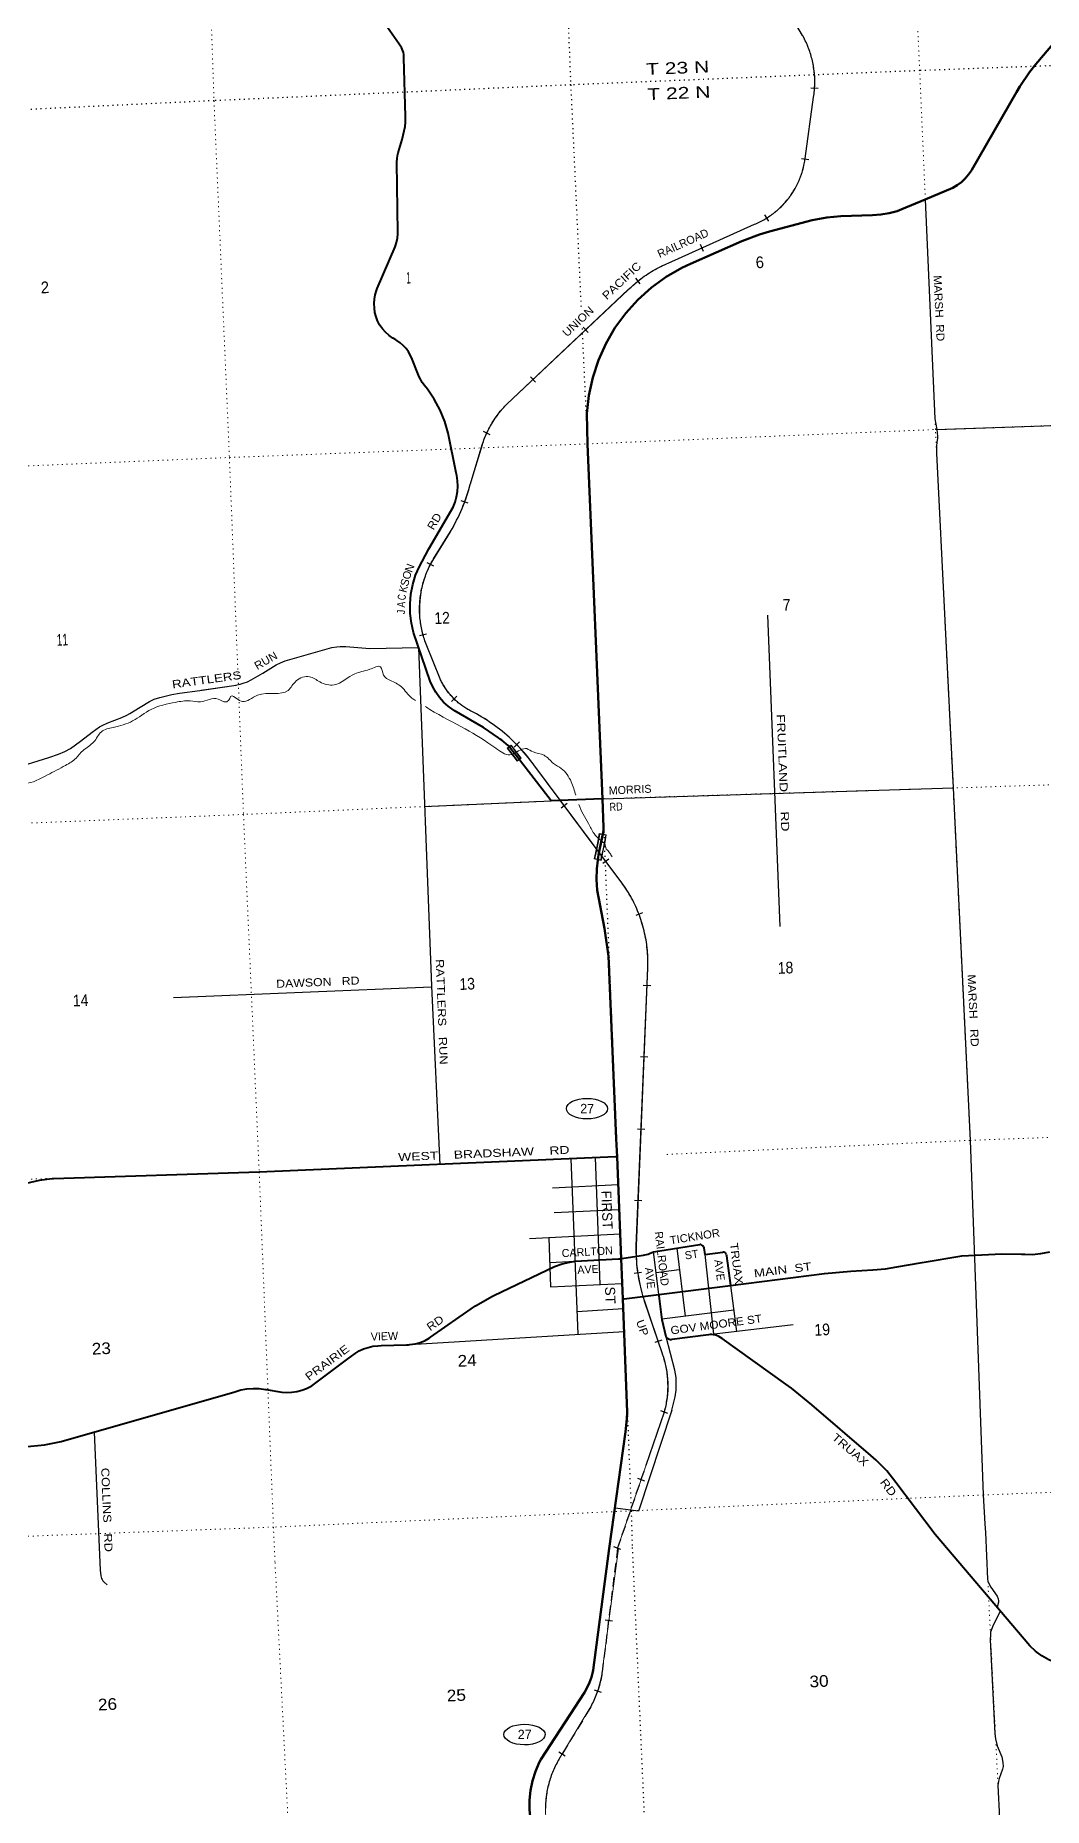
# Model space of a CAD drawing. Header units: feet. Extents: x 745759 to 1002271, y -170898 to 32007.
# Drawn here: x 944145 to 959277, y -29678 to -3100 of the extents above; entities that cross this region are included whole.
import ezdxf
from ezdxf.enums import TextEntityAlignment as Align

# ---------------------------------------------------------------- set-up
doc = ezdxf.new("R2010")
doc.units = ezdxf.units.FT
doc.header["$LTSCALE"] = 48
doc.linetypes.add('DOTTED', pattern=[1.5, 0.3, -1.2])
doc.linetypes.add('MEDIUM_DASHED', pattern=[4.5, 3, -1.5])
for name, color, linetype, lineweight in [('17', 7, 'Continuous', 25), ('23', 7, 'Continuous', 70), ('26', 7, 'Continuous', 40), ('29', 7, 'Continuous', 25), ('34', 7, 'Continuous', 13), ('39', 7, 'Continuous', 13), ('59', 7, 'Continuous', 13), ('6', 7, 'DOTTED', 25), ('61', 7, 'Continuous', 13), ('63', 7, 'Continuous', 25), ('7', 7, 'DOTTED', 13)]:
    doc.layers.add(name, color=color, linetype=linetype, lineweight=lineweight)
doc.layers.add('27', color=7, linetype='Continuous')
doc.layers.add('30', color=7, linetype='Continuous')

msp = doc.modelspace()

# ---------------------------------------------------------------- linework, layer by layer
at = {"layer": '17'}
for centre in [(952423.71, -19196.2), (951485.54, -28583.71)]:
    msp.add_ellipse(centre, major_axis=(-309.24, 1), ratio=0.500121, dxfattribs=at)
at = {"layer": '23'}
for p, q in [((952937.18, -21446.25), (952877.76, -19916.74)), ((952960.64, -22049.9), (952937.18, -21446.25))]:
    msp.add_line(p, q, dxfattribs=at)
for points in [[(957501.96, -5559.16), (957915.35, -5385.15), (957981.25, -5345.35), (958042.63, -5298.87), (958098.81, -5246.24), (958149.19, -5188.02), (958193.2, -5124.86), (958197.66, -5117.59), (958870.94, -3953.28), (958922.78, -3866.14), (959065.04, -3652.64), (959162.17, -3530.53), (959815.13, -2762.92), (959889.15, -2655.58), (959951.54, -2541.09), (960001.63, -2420.71), (960038.85, -2295.75), (960056.75, -2208.02), (960124.99, -1673.34), (960135.51, -1507.3), (960128.61, -1341.08), (960125.23, -1308.71), (959973.3, 835.23), (959976.6, 1161.82)], [(952655.74, -14547.26), (952431.96, -9228.27), (952423.77, -8770.28), (952452.96, -8498.8), (952510.36, -8231.87), (952595.35, -7972.39), (952707, -7723.23), (952844.09, -7487.09), (953005.1, -7266.58), (953188.28, -7064.11), (953391.62, -6881.9), (953612.9, -6721.94), (953849.68, -6585.98), (953978.43, -6525.13), (954748.84, -6185.28), (955013.58, -6084.44), (955161.71, -6041.36), (955805.84, -5872.27), (956022.57, -5829.48), (956234.85, -5809.9), (956710.46, -5794.31), (956834.47, -5787.13), (956957.06, -5767.04), (957076.87, -5734.24), (957147.53, -5708.34), (957501.96, -5559.16)], [(952877.76, -19916.74), (952863.59, -19647.19), (952748.56, -16907.15), (952686.32, -16494.09), (952576.81, -15919.96), (952565.29, -15760.75), (952570.47, -15601.22), (952587.89, -15467.13), (952597.8, -15391.61), (952611.41, -15312.33), (952667.06, -15055.57), (952669.6, -15031.84), (952671.94, -15007.07), (952671.05, -14981.84), (952655.74, -14547.26)], [(952758.85, -25795.32), (953002.67, -24043.24), (953023.84, -23847.38), (953026.7, -23750.28), (952960.64, -22049.9)], [(951940.63, -30613.39), (951789.19, -30402.25), (951715.12, -30275.51), (951654.69, -30141.72), (951608.59, -30002.35), (951577.3, -29858.93), (951561.18, -29713.01), (951560.4, -29566.22), (951574.96, -29420.14), (951604.72, -29276.39), (951649.34, -29136.54), (951708.33, -29002.12), (951733.03, -28955.23), (952383.82, -27950.33), (952427.6, -27878.3), (952463.6, -27802.09), (952491.44, -27722.54), (952510.82, -27640.51), (952514.36, -27619.39), (952758.85, -25795.32)]]:
    msp.add_lwpolyline(points, dxfattribs=at)
at = {"layer": '26'}
for p, q in [((952912.58, -21447.56), (953270.08, -21394.2)), ((954190.86, -21382.8), (954464.12, -21348.41)), ((953504.49, -21981.66), (954576.59, -21847.15))]:
    msp.add_line(p, q, dxfattribs=at)
for points in [[(951410.51, -13964.76), (951238.57, -13749.41), (951143.38, -13669.94), (951118.05, -13652.97), (951093.38, -13635.69), (950872.51, -13481.02), (950429.03, -13225.68), (950416.06, -13217.28), (950340.45, -13161.5), (950271.09, -13098.12), (950208.73, -13027.84), (950154.06, -12951.43), (950107.67, -12869.72), (950070.08, -12783.61), (949820.97, -12056.77), (949788.28, -11914.88), (949770.6, -11770.36), (949768.13, -11624.78), (949780.89, -11479.73), (949808.74, -11336.82), (949851.37, -11197.6), (949908.32, -11063.6), (949947.26, -10989.59), (950051.03, -10798.32), (950414.73, -10173.34), (950444.29, -10098.49), (950465.87, -10020.96), (950479.22, -9941.6), (950484.21, -9861.28), (950480.77, -9780.88), (950468.95, -9701.27), (950459, -9658.48), (950342.16, -9066.95), (950290.04, -8889.58), (950219.67, -8718.64), (950131.82, -8555.99), (950027.45, -8403.41), (949986.72, -8352.1), (949952.13, -8306.36), (949922.52, -8257.25), (949906.18, -8222.35), (949895.13, -8197.54), (949885.22, -8172.35), (949800.11, -7956.01), (949774.73, -7900.23), (949743.66, -7847.42), (949707.25, -7798.14), (949665.87, -7752.93), (949620, -7712.3), (949570.14, -7676.69), (949555.53, -7667.67), (949511.42, -7641.48), (949453.51, -7599.63), (949400.29, -7551.96), (949352.35, -7498.99), (949310.2, -7441.3), (949280.89, -7381.66), (949257.98, -7319.28), (949241.71, -7254.85), (949232.26, -7189.07), (949229.75, -7122.66), (949234.19, -7056.36), (949245.53, -6990.88), (949263.66, -6926.94), (949275.66, -6894.65), (949543.16, -6271.13), (949563.64, -6208.02), (949577.42, -6143.13), (949584.33, -6077.15), (949585.06, -6056.68), (949570.3, -5004.97), (949575, -4942.67), (949586.19, -4881.21), (949591.17, -4861.66), (949647.51, -4662.83), (949678.02, -4532.18), (949692.7, -4467.19), (949700.5, -4401.03), (949701.35, -4334.42), (949700.28, -4315.03), (949676.89, -3436.32), (949676.22, -3411.14), (949674.18, -3386.32), (949673.98, -3383.94), (949668.88, -3356.96), (949660.99, -3330.65), (949650.39, -3305.32), (949637.93, -3282.57), (949624.07, -3262.43), (949603.42, -3232.57), (949394.25, -2930.21)], [(952655.74, -14547.26), (951885.4, -14582.13), (951410.51, -13964.76)], [(952877.76, -19916.74), (952852.76, -19917.82), (947503.66, -20148.89), (944417.22, -20248.58), (944398.1, -20249.77), (944199.03, -20273.76), (944003.55, -20318.42)], [(953363.85, -21368.21), (953421.19, -21343.8), (954116.28, -21233.85)], [(943973.54, -24269.69), (944280.19, -24239.91), (944532.81, -24190.57), (947137.28, -23441.24), (947226.88, -23415.16), (947318.71, -23398.58), (947411.78, -23391.7), (947505.05, -23394.58), (947597.51, -23407.2), (947609.56, -23409.58), (947845.13, -23446.83), (947920.4, -23451.36), (947995.74, -23448.01), (948070.31, -23436.79), (948143.3, -23417.85), (948213.91, -23391.38), (948281.37, -23357.67), (948293.02, -23350.92), (948833.69, -22949.61), (948943.22, -22868.13), (949005.58, -22830.75), (949071.51, -22800.09), (949140.27, -22776.49), (949211.13, -22760.21), (949283.3, -22751.42), (949333.58, -22749.79), (949712.98, -22737.9), (949742.25, -22736.72), (949762.98, -22734.79), (949804.38, -22730.94), (949869.78, -22717.85), (949933.45, -22698), (949994.69, -22671.6), (950052.84, -22638.95), (950075.43, -22623.98), (950505.47, -22325.22), (950747.96, -22153.1), (951007.11, -22007.28), (951026.55, -21997.74), (951935.43, -21565.67), (952048.82, -21525.69), (952165.76, -21497.79), (952245.5, -21486.01), (952895.61, -21448.64), (952937.18, -21446.25)], [(954173.39, -21266.61), (954177.33, -21283.22), (954190.86, -21382.8)], [(954512.82, -21377.27), (954518.88, -21402.79), (954577.55, -21848.64)], [(954576.59, -21847.15), (955990.23, -21669.78), (956385.23, -21631.96), (956711.97, -21612.43), (956904.81, -21599.09), (957072.21, -21570.81), (957453.02, -21501.16), (958047.86, -21404.91), (958649.51, -21371.37), (958945.53, -21378.64), (958974.7, -21379.35), (958995.53, -21379.81), (959104.26, -21382.18), (959237.55, -21371.1), (959368.96, -21346.16)], [(952960.64, -22049.9), (952980.87, -22047.36), (953504.49, -21981.66)], [(957648.22, -25581.56), (957061.21, -24802.32), (956922.64, -24627.58), (956766.56, -24468.28), (956685.58, -24397.54), (955800.48, -23637.13), (955494.48, -23389.7), (955407.98, -23328.79), (954450.24, -22645.21), (954425.15, -22627.3), (954400.24, -22612.23), (954392.36, -22607.86), (954369.63, -22598.2), (954346.02, -22590.98), (954321.79, -22586.26), (954297.19, -22584.1), (954272.5, -22584.52), (954247.99, -22587.52), (953699.07, -22660.78), (953690.42, -22661.77), (953681.72, -22661.85), (953673.06, -22661.02), (953664.53, -22659.3), (953656.22, -22656.69), (953648.24, -22653.22), (953640.66, -22648.94), (953633.57, -22643.89), (953627.05, -22638.13), (953621.16, -22631.72), (953615.98, -22624.73), (953612.12, -22618.29), (953549.74, -22364.26), (953507.16, -22004.2), (953504.49, -21981.66)], [(965199.05, -27360.52), (963827.38, -27406.2), (960058.56, -27582), (959915.03, -27586.42), (959805.96, -27585.25), (959688.69, -27572.12), (959573.43, -27546.8), (959461.45, -27509.58), (959353.98, -27460.85), (959252.18, -27401.16), (959157.19, -27331.15), (959070.03, -27251.6), (957648.22, -25581.56)]]:
    msp.add_lwpolyline(points, dxfattribs=at)
for centre, radius, start, end in [((954120.96, -21291.72), 58.07, 25.59726, 94.62569), ((953216.96, -21020.32), 377.63, 278.0861, 292.89091), ((954469.43, -21395.04), 46.93, 22.28017, 96.4974)]:
    msp.add_arc(centre, radius, start, end, dxfattribs=at)
at = {"layer": '29'}
for p, q in [((957501.96, -5559.16), (957646.6, -8851.46)), ((957646.6, -8851.46), (957674.81, -9010.3)), ((955132.42, -11797.34), (955318.75, -16464.74)), ((946634.66, -12921.35), (947159.09, -12844.08)), ((949981.98, -14666.08), (951885.4, -14582.13)), ((952655.74, -14547.26), (957918.33, -14386.72)), ((946218.04, -17529.63), (950089.59, -17367.75)), ((952546.32, -19931.06), (952616.09, -21834.2)), ((952182.74, -19946.76), (952285.16, -22577)), ((952894.11, -20337.58), (951905.28, -20388.11)), ((952908.64, -20711.68), (951931.67, -20759.61)), ((952922.96, -21080.04), (951562.49, -21148)), ((951866.73, -21501.62), (952245.5, -21486.01)), ((953504.2, -21979.2), (953421.02, -21343.83)), ((953770.39, -21288.56), (953899.73, -22310.1)), ((954190.86, -21382.8), (954324.79, -22577.42)), ((953462.67, -21655.01), (953809.49, -21608.03)), ((954577.55, -21848.64), (954668.27, -22538.13)), ((952275.85, -22236.66), (952966.27, -22194.89)), ((954626.53, -22220.87), (953546.26, -22353.49)), ((952979.8, -22543.08), (949770.59, -22738.3)), ((955519.7, -22438.05), (954293.72, -22582.15)), ((945028.52, -24047.95), (945115.67, -26115.96))]:
    msp.add_line(p, q, dxfattribs=at)
for points in [[(957674.81, -9010.3), (963064.28, -8827.71), (964405.09, -8752.19)], [(957674.81, -9010.3), (957685.12, -9111.88), (957684.03, -9144.79), (957675.26, -9202.93), (957668.68, -9258.87), (957669.27, -9365.8)], [(957669.27, -9365.8), (957918.33, -14386.72), (958174.8, -19671.96), (958372.37, -24990.12), (958393.89, -25422.65), (958403.63, -25553.38)], [(946610.89, -12923.74), (947125.09, -12848.05), (947219.38, -12828.31), (947261.04, -12817.34), (947326.82, -12793.21), (947381.64, -12764.69), (947557.05, -12663.77), (947758.78, -12538.72), (947822.37, -12508), (947892.53, -12481.68), (948592.01, -12282.03), (948666.56, -12268.87), (948716.99, -12264.48), (948760.83, -12264.49), (948805.06, -12263.8)], [(948805.06, -12263.8), (949162.45, -12296.51), (949892.68, -12282.13)], [(949892.68, -12282.13), (950089.28, -17359.74), (950214.08, -20037.8)], [(944343.62, -13929.62), (944490.55, -13878.07), (944587.02, -13837.48), (944670.35, -13792.51), (944823.84, -13687.2), (944997.06, -13551.18), (945108.89, -13472.2), (945147.26, -13449.17), (945229.49, -13408.58), (945442.18, -13329.6), (945517.83, -13293.4), (945560.58, -13270.37), (945718.46, -13176.03), (945858.79, -13088.28), (945927.86, -13056.46), (946010.09, -13029.04), (946114.25, -13003.81), (946189.89, -12985.17), (946309.4, -12964.32), (946610.89, -12923.74)], [(942203.8, -14986.94), (942302.22, -14978.29), (942339.49, -14971.71), (942376.77, -14958.54), (942410.75, -14939.9), (942455.71, -14908.08), (942876.71, -14565.84), (942930.42, -14528.55), (942984.15, -14502.22), (943429.27, -14322.32), (943468.73, -14300.38), (943525.75, -14263.09), (943652.92, -14177.53), (943714.32, -14142.43), (943754.88, -14120.49), (943802.03, -14100.74), (944343.62, -13929.62)], [(951851.75, -21134.86), (951877.78, -21869.17), (952951.64, -21818.3)], [(953696.3, -23718.84), (953747.04, -23519.01), (953760.19, -23420.29), (953764.58, -23323.76), (953760.19, -23227.23), (953742.65, -23119.73), (953612.12, -22618.29)], [(953696.3, -23718.84), (953196.13, -25235.46), (952846.6, -25188.64)], [(958403.63, -25553.38), (958436.1, -26250.68), (958441.37, -26285.27), (958459.41, -26330.38), (958484.2, -26370.98), (958580.39, -26509.32), (958597.68, -26549.92), (958602.19, -26576.99), (958598.42, -26599.55), (958580.39, -26671.73)], [(945115.67, -26115.96), (945127.72, -26202.92), (945138.35, -26242.09), (945146.18, -26257.75), (945159.04, -26279.01), (945175.26, -26295.8), (945221.67, -26339.44)], [(958624.09, -26736.52), (958522.53, -26942.39), (958481.95, -27047.66), (958478.95, -27092.77), (958474.44, -27158.93), (958546.58, -28572.43), (958556.35, -28649.12), (958582.65, -28752.87), (958648.78, -28915.28), (958666.07, -29000.99), (958669.07, -29062.64), (958660.81, -29101.74), (958612.71, -29240.08), (958599.94, -29282.18), (958591.17, -29348.38)], [(958591.17, -29348.38), (958642.35, -30327.36), (958817.62, -35625.41), (959078.03, -38147.05), (959138.16, -40809.52)]]:
    msp.add_lwpolyline(points, dxfattribs=at)
at = {"layer": '34', "lineweight": 25}
for p, q in [((955894.15, -3897.34), (955783.75, -3890.55)), ((955753.36, -4964.46), (955643.84, -4948.98)), ((955152.64, -5883.78), (955093.97, -5790.01)), ((954174.31, -6339.01), (954128.99, -6238.11)), ((953223.74, -6827.08), (953154.58, -6740.77)), ((952443.8, -7556.39), (952367.97, -7475.86)), ((951651.54, -8298.87), (951575.71, -8218.34)), ((950971.1, -9088.83), (950870.75, -9042.32)), ((950638.67, -10116.89), (950534.82, -10078.83)), ((950124.27, -11062.56), (950025.81, -11012.17)), ((950016.61, -12077.7), (949910.05, -12107.34)), ((950467.82, -13008.74), (950390.46, -13087.8)), ((951408.8, -13695.88), (951332.61, -13776.07)), ((952124.15, -14622.01), (952035.52, -14688.19)), ((952749.08, -15453.44), (952660.45, -15519.62)), ((953257.69, -16261.25), (953154.37, -16300.73)), ((953379.48, -17352.63), (953268.96, -17348.08)), ((953337.94, -18424.04), (953227.42, -18419.49)), ((953290.63, -19508.8), (953180.11, -19504.25)), ((953249.09, -20580.21), (953138.57, -20575.66)), ((953243.46, -21653.73), (953134.14, -21670.55)), ((953547.92, -22670.25), (953443.15, -22705.71)), ((953636.54, -23766.41), (953531.98, -23730.35))]:
    msp.add_line(p, q, dxfattribs=at)
at = {"layer": '34'}
for p, q in [((955825.95, -4024.76), (955699.23, -4946.51)), ((954939.41, -5933.84), (953643.7, -6515.84)), ((950853.2, -9240.82), (950674.8, -9826)), ((950375.38, -10542.84), (950122.64, -10950.59)), ((950010.22, -12228.6), (950220.03, -12748.06)), ((951627.1, -14041.52), (952945.46, -15807.14)), ((953336.93, -17085.77), (953165.17, -21253.88)), ((953289.88, -22082.81), (953557.8, -22874.49)), ((953587.49, -23744.55), (952882.13, -25790.13)), ((952897.69, -25794.09), (952655.88, -27599.59)), ((952464.86, -28190.01), (951999.84, -28958.27))]:
    msp.add_line(p, q, dxfattribs=at)
at = {"layer": '34', "lineweight": 25}
for points in [[(955076.03, -5866.01), (955094.88, -5855.09), (955113.47, -5843.87), (955132.04, -5832.26), (955150.23, -5820.39), (955168.33, -5808.29), (955186.23, -5795.75), (955203.75, -5782.94), (955221.14, -5769.78), (955238.32, -5756.44), (955255.3, -5742.65), (955271.97, -5728.71), (955288.43, -5714.32), (955304.57, -5699.79), (955320.56, -5684.91), (955336.19, -5669.8), (955351.56, -5654.37), (955366.7, -5638.76), (955381.55, -5622.75), (955396.19, -5606.54), (955410.45, -5590.08), (955424.5, -5573.45), (955438.13, -5556.46), (955451.55, -5539.27), (955464.64, -5521.94), (955477.47, -5504.33), (955489.93, -5486.47), (955502.13, -5468.29), (955514.05, -5450.11), (955525.55, -5431.56), (955536.72, -5412.87), (955547.69, -5394.01), (955558.21, -5375.05), (955568.42, -5355.68), (955578.35, -5336.29), (955587.81, -5316.7), (955597.09, -5297.03), (955605.95, -5277.01), (955614.42, -5257.02), (955622.56, -5236.89), (955630.44, -5216.46), (955637.77, -5195.98), (955644.94, -5175.44), (955651.6, -5154.71), (955658.07, -5133.78), (955664.02, -5112.94), (955669.6, -5091.84), (955674.9, -5070.72), (955679.88, -5049.47), (955684.29, -5028.18), (955688.5, -5006.7), (955692.31, -4985.26), (955695.68, -4963.73), (955698.14, -4946.36), (955824.86, -4024.6), (955828.67, -4000.01), (955831.89, -3975.49), (955834.7, -3950.89), (955837.23, -3926.11), (955839.19, -3901.38), (955840.71, -3876.73), (955841.97, -3851.89), (955842.64, -3827.1), (955842.88, -3802.38), (955842.71, -3777.45), (955842.07, -3752.73), (955841.16, -3727.97), (955839.68, -3703.14), (955837.74, -3678.5), (955835.39, -3653.79), (955832.72, -3629.18), (955829.49, -3604.48), (955825.93, -3580.02), (955821.83, -3555.47), (955817.38, -3531.15), (955812.52, -3506.77), (955807.2, -3482.6), (955801.43, -3458.49), (955795.36, -3434.49), (955788.7, -3410.53), (955781.74, -3386.68), (955774.31, -3363.03), (955766.59, -3339.48), (955758.25, -3316.12), (955749.61, -3292.85), (955740.65, -3269.82), (955731.24, -3246.87), (955721.36, -3224.13), (955711.05, -3201.45), (955700.55, -3179.04), (955689.44, -3156.82), (955678.01, -3134.82), (955666.27, -3112.93), (955659.6, -3101.02), (955168.43, -2267.17)], [(949932.52, -11455.27), (949937.04, -11430.28), (949942.08, -11405.4), (949947.58, -11380.5), (949953.31, -11355.82), (949959.69, -11331.2), (949966.45, -11306.74), (949973.54, -11282.31), (949981.04, -11258.19), (949989.15, -11233.99), (949997.5, -11210.02), (950006.41, -11186.29), (950015.51, -11162.64), (950025.27, -11139.05), (950035.3, -11115.83), (950045.72, -11092.76), (950056.6, -11069.67), (950067.96, -11047.02), (950079.51, -11024.47), (950091.62, -11002.15), (950104.06, -10979.86), (950116.83, -10958.07), (950121.7, -10950.02), (950374.44, -10542.27), (950398.96, -10500.45), (950422.4, -10458.31), (950445.14, -10415.74), (950467.53, -10372.64), (950488.82, -10329.22), (950509.26, -10285.61), (950529.37, -10241.48), (950548.38, -10197.03), (950566.54, -10152.38), (950584.12, -10107.07), (950600.71, -10061.82), (950616.82, -10016.27), (950631.97, -9970.18), (950646.13, -9924.12), (950659.57, -9877.64), (950672.4, -9831.11), (950673.74, -9825.71), (950852.15, -9240.49), (950860.08, -9215.54), (950868.52, -9190.92), (950877.4, -9166.43), (950886.6, -9141.89), (950896.34, -9117.66), (950906.46, -9093.72), (950916.91, -9069.72), (950927.89, -9046.03), (950939.24, -9022.62), (950951.08, -8999.21), (950963.25, -8976.22), (950975.71, -8953.31), (950988.74, -8930.58), (951002.1, -8908.27), (951015.9, -8886.09), (951029.94, -8864.15), (951044.54, -8842.38), (951059.35, -8820.99), (951074.72, -8799.78), (951090.3, -8778.93), (951106.31, -8758.23), (951122.65, -8737.94), (951139.37, -8717.93), (951156.33, -8698.15), (951173.83, -8678.69), (951191.56, -8659.47), (951209.63, -8640.65), (951218.31, -8631.83), (953043.45, -6913.12), (953087.46, -6873.82), (953110.8, -6852.07), (953134.54, -6830.95), (953158.63, -6810.24), (953183.11, -6789.67), (953207.97, -6769.76), (953233.06, -6750.37), (953258.54, -6731.11), (953284.39, -6712.52), (953310.48, -6694.45), (953337.08, -6676.65), (953363.78, -6659.5), (953390.74, -6642.62), (953418.2, -6626.26), (953445.76, -6610.56), (953473.71, -6595.25), (953501.76, -6580.33), (953530.32, -6565.95), (953558.87, -6552.09), (953587.92, -6538.75), (953616.94, -6525.92), (953643.26, -6514.83), (954938.97, -5932.83), (954959.12, -5924.34), (954978.95, -5915.45), (954998.64, -5906.21), (955018.34, -5896.69), (955037.73, -5886.76), (955056.88, -5876.52), (955076.03, -5866.01)], [(951598.66, -14004.52), (951570.4, -13967.72), (951541.49, -13931.37), (951511.99, -13895.13), (951481.8, -13859.73), (951451.1, -13825.01), (951419.82, -13790.4), (951387.84, -13756.61), (951355.35, -13723.52), (951322.06, -13690.68), (951288.44, -13658.73), (951254.39, -13627.1), (951219.47, -13596.11), (951184.22, -13566), (951148.32, -13536.36), (951112.14, -13507.25), (951075.1, -13478.78), (951037.93, -13451.04), (950999.91, -13423.93), (950961.76, -13397.56), (950922.97, -13371.66), (950883.85, -13346.66), (950844.22, -13322.35), (950804.33, -13298.56), (950763.72, -13275.62), (950722.84, -13253.2), (950706.47, -13244.57), (950697.32, -13240.25), (950681.64, -13232.47), (950666.17, -13224.46), (950650.68, -13216.22), (950635.43, -13207.64), (950620.39, -13198.82), (950605.36, -13189.68), (950590.64, -13180.35), (950575.98, -13170.83), (950561.47, -13160.92), (950547.27, -13150.82), (950533.17, -13140.44), (950519.25, -13129.91), (950505.46, -13119), (950491.95, -13107.99), (950478.57, -13096.59), (950465.47, -13085.1), (950452.46, -13073.32), (950439.77, -13061.33), (950427.28, -13049.11), (950414.94, -13036.74), (950402.86, -13024.02), (950390.95, -13011.16), (950379.32, -12998.1), (950367.87, -12984.89), (950356.75, -12971.37), (950345.8, -12957.71), (950335.11, -12943.95), (950324.62, -12929.93), (950314.43, -12915.71), (950304.45, -12901.25), (950294.69, -12886.77), (950285.27, -12871.99), (950276.11, -12857.1), (950267.11, -12842.07), (950258.47, -12826.96), (950250.06, -12811.51), (950241.89, -12796.04), (950234.1, -12780.41), (950226.45, -12764.72), (950219.13, -12748.74), (950219.02, -12748.5), (950009.2, -12229), (950000.14, -12205.2), (949991.68, -12181.33), (949983.64, -12157.3), (949975.8, -12133.04), (949968.56, -12108.69), (949961.79, -12084.33), (949955.22, -12059.72), (949949.26, -12035.04), (949943.75, -12010.34), (949938.61, -11985.34), (949933.97, -11960.47), (949929.6, -11935.48), (949925.78, -11910.27), (949922.47, -11885.19), (949919.57, -11859.96), (949916.98, -11834.75), (949914.95, -11809.33), (949913.29, -11784.08), (949912.17, -11758.61), (949911.43, -11733.32), (949911.09, -11707.86), (949911.27, -11682.52), (949911.91, -11657.17), (949912.86, -11631.83), (949914.42, -11606.43), (949916.3, -11581.05), (949918.7, -11555.79), (949921.41, -11530.56), (949924.77, -11505.39), (949928.45, -11480.25), (949932.52, -11455.27)], [(952560.93, -15293.99), (951626.22, -14042.17), (951598.66, -14004.52)], [(953311.08, -24545.6), (953586.44, -23744.22), (953593.09, -23720.04), (953599.14, -23695.82), (953604.8, -23671.47), (953610.2, -23646.92), (953615.02, -23622.34), (953619.39, -23597.78), (953623.51, -23573.01), (953627.05, -23548.22), (953630.14, -23523.46), (953632.85, -23498.44), (953635.06, -23473.58), (953637, -23448.64), (953638.39, -23423.55), (953639.28, -23398.62), (953639.76, -23373.57), (953639.93, -23348.57), (953639.54, -23323.43), (953638.8, -23298.48), (953637.51, -23273.38), (953635.86, -23248.48), (953633.8, -23223.46), (953631.25, -23198.6), (953628.25, -23173.77), (953624.92, -23148.99), (953621.01, -23124.2), (953616.79, -23099.47), (953612.06, -23074.89), (953607.04, -23050.37), (953601.37, -23025.99), (953595.38, -23001.65), (953589.05, -22977.52), (953582.26, -22953.41), (953574.99, -22929.46), (953567.26, -22905.52), (953559.31, -22881.83), (953556.76, -22874.86), (953288.84, -22083.16), (953275.44, -22041.76), (953263.05, -22000.29), (953251.39, -21958.58), (953240.11, -21916.48), (953229.86, -21874.31), (953220.4, -21832.15), (953211.32, -21789.59), (953203.27, -21746.94), (953196, -21704.31), (953189.37, -21661.2), (953183.6, -21618.34), (953178.3, -21575.31), (953173.94, -21531.98), (953170.46, -21488.88), (953167.68, -21445.55), (953165.45, -21402.3), (953164.16, -21358.74), (953163.5, -21315.49), (953163.79, -21271.94), (953164.07, -21253.85), (953335.83, -17085.73), (953337.11, -17050.61), (953337.58, -17015.66), (953337.45, -16980.68), (953336.92, -16945.49), (953335.59, -16910.47), (953333.64, -16875.62), (953331.3, -16840.55), (953328.16, -16805.65), (953324.4, -16770.93), (953320.04, -16735.98), (953315.07, -16701.39), (953309.69, -16666.8), (953303.52, -16632.18), (953296.73, -16597.93), (953289.33, -16563.65), (953281.52, -16529.56), (953272.92, -16495.44), (953263.89, -16461.7), (953254.07, -16427.92), (953243.81, -16394.52), (953232.97, -16361.11), (953221.49, -16328.07), (953209.42, -16295.2), (953196.93, -16262.51), (953183.63, -16230), (953169.92, -16197.67), (953155.6, -16165.72), (953140.86, -16133.95), (953125.31, -16102.54), (953109.33, -16071.32), (953092.95, -16040.47), (953075.96, -16009.82), (953058.34, -15979.53), (953040.12, -15949.42), (953021.68, -15919.7), (953002.43, -15890.36), (952982.74, -15861.38), (952962.65, -15832.61), (952944.57, -15807.79), (952561.5, -15295.67)]]:
    msp.add_lwpolyline(points, dxfattribs=at)
at = {"layer": '34'}
msp.add_lwpolyline([(953088.2, -6874.63), (953044.19, -6913.93), (951219.08, -8632.62)], dxfattribs=at)
for centre, radius, start, end in [((954421.84, -3799.08), 1422.14, 350.86908, 29.4221), ((954460.94, -4779.59), 1249.49, 292.5154, 352.32296), ((954338.79, -8201.45), 1823.3, 112.40975, 133.30601), ((952280.12, -9685.07), 1494.47, 135.23278, 162.70677), ((947992.8, -9126.69), 2771.67, 329.27388, 345.38609), ((951365.97, -11703.91), 1453.74, 148.78878, 201.15706), ((951133.39, -12337.55), 1001.37, 204.20144, 244.79578), ((949466.01, -15604.1), 2666.84, 35.86894, 62.2685), ((951329.71, -17001.06), 2009.01, 357.58359, 36.46177), ((955649.85, -21303.91), 2485.19, 178.84641, 198.2652), ((952205.24, -23356.18), 1435.78, 344.30635, 19.60246), ((951131.92, -27432.65), 1533.07, 330.39526, 353.74857), ((953234.96, -29688.87), 1435.02, 149.39473, 215.98985)]:
    msp.add_arc(centre, radius, start, end, dxfattribs=at)
at = {"layer": '39'}
msp.add_line((952690.48, -15219.5), (952713.08, -15303.91), dxfattribs=at)
for points in [[(942029.69, -15953.37), (942075.83, -15931.42), (942183.16, -15767.26), (942334.95, -15651.48), (942475.05, -15544.29), (942476.35, -15439.38), (942474.19, -15346.73), (942542.98, -15220.61), (942658.78, -15154.86), (942796.75, -15134.47), (942938.23, -14968.75), (943059.99, -14811.99), (943111.26, -14654.4), (943146.97, -14598.34), (943432.44, -14456.32), (943698.1, -14321.25), (943979.96, -14322.55), (944324.32, -14191.97), (944597.65, -14048.49), (944755.73, -13938.47), (944859.31, -13824.88), (945020.6, -13696.57), (945134.5, -13544.2), (945312.66, -13477.63), (945604.23, -13381.71), (945882.23, -13207.77), (946247.85, -13102.43), (946466.27, -13080.41), (946621.94, -13095.51), (946885.75, -13053.28), (947000.42, -13096.46), (947053.11, -13059.79), (947080.98, -13008.11), (947165.15, -13044.61), (947251.79, -13091.08), (947478.99, -12996.07), (947936.65, -12922.85), (948059.13, -12782.19), (948259.57, -12718.64), (948414.04, -12796.3), (948627.42, -12841.04), (948937.91, -12673.69), (949162.37, -12607.03), (949325.82, -12571.38), (949369.61, -12694.4), (949473.86, -12774.34), (949637.19, -12869.75), (949795.83, -13039.98), (949848.35, -13072.72)], [(949997.98, -13165.99), (950067.16, -13209.12), (950595.66, -13501.66), (951055.59, -13791.27), (951267.3, -13888.52), (951477.25, -13799.26), (951519.91, -13795.24)], [(951519.91, -13795.24), (951613.56, -13844.55), (951778.9, -13895.51), (951921.31, -14018.08), (952037.52, -14095.47), (952187.39, -14294.33), (952255.17, -14496.35)], [(952301.01, -14632.96), (952301.34, -14633.94), (952444.98, -14917.76), (952529.69, -15071.49), (952690.48, -15219.5)], [(952713.08, -15303.91), (952763.93, -15358.38), (952801.68, -15417.73)]]:
    msp.add_spline(points, degree=3, dxfattribs=at)
at = {"layer": '59'}
for p, q in [((952608.85, -15069.18), (952713.79, -15089.46)), ((952615.26, -15078.56), (952704.53, -15095.81)), ((952636.49, -15475.05), (952533.25, -15451.26))]:
    msp.add_line(p, q, dxfattribs=at)
for points in [[(952608.85, -15069.18), (952582.41, -15213.13), (952552.37, -15358.92), (952533.25, -15451.26)], [(952542.67, -15445.22), (952560.2, -15360.54), (952590.26, -15214.66), (952615.26, -15078.56)], [(952704.53, -15095.81), (952687.21, -15193.37), (952664.7, -15298.04), (952638.41, -15425.65), (952630.29, -15465.41), (952542.67, -15445.22)], [(952713.79, -15089.46), (952695.06, -15194.91), (952672.53, -15299.69), (952646.25, -15427.26), (952636.49, -15475.05)]]:
    msp.add_lwpolyline(points, dxfattribs=at)
at = {"layer": '6'}
for points in [[(951866.06, 3719.08), (951961.43, 1473.18), (952178.99, -3842.06), (952335.17, -7194.11)], [(964169.71, -3382.97), (962762.55, -3431.61), (957417.04, -3628.19), (952178.99, -3842.06), (946825.25, -4079.33), (941472.23, -4332.7), (936116.66, -4574.09), (936090.64, -4575.23)], [(952349.33, -7497.94), (952429.86, -9226.35), (952655.74, -14547.26), (952685.21, -15259.89)], [(952685.21, -15259.89), (952877.76, -19916.74), (953086.87, -25222.35)], [(953086.87, -25222.35), (953087.11, -25228.32), (953102.48, -25777.46)], [(953102.48, -25777.46), (953315.04, -30551.83), (953556.79, -35892.94), (953793.7, -41258.46), (954028.12, -46614.04), (954119.9, -48641.07)]]:
    msp.add_lwpolyline(points, dxfattribs=at)
at = {"layer": '61'}
for p, q in [((951284.85, -13743.27), (951437.39, -13941.34)), ((951437.39, -13941.34), (951377.97, -13987.1))]:
    msp.add_line(p, q, dxfattribs=at)
msp.add_lwpolyline([(951377.97, -13987.1), (951225.43, -13789.03), (951284.85, -13743.27)], dxfattribs=at)
msp.add_lwpolyline([(951236.64, -13790.48), (951283.39, -13754.48), (951426.17, -13939.88), (951379.42, -13975.88)], close=True, dxfattribs=at)
at = {"layer": '63', "linetype": 'MEDIUM_DASHED'}
msp.add_line((952883.07, -25791.26), (953303.79, -24566.84), dxfattribs=at)
at = {"layer": '63'}
for p, q in [((953289.49, -24780.9), (953184.92, -24744.85)), ((952933.07, -25806.53), (952828.5, -25770.47)), ((952697.8, -26863.91), (952807.43, -26878.6)), ((952532, -27910.88), (952636.58, -27946.9)), ((952003.43, -28843.98), (952098.06, -28901.25))]:
    msp.add_line(p, q, dxfattribs=at)
at = {"layer": '63', "linetype": 'MEDIUM_DASHED'}
msp.add_lwpolyline([(952882.43, -25792.2), (952656.97, -27599.73), (952655.88, -27609.15), (952652.62, -27635.7), (952648.88, -27662.17), (952644.58, -27688.66), (952639.89, -27714.93), (952634.78, -27741.32), (952629.13, -27767.4), (952623.07, -27793.6), (952616.47, -27819.5), (952609.54, -27845.37), (952602.19, -27871.02), (952594.31, -27896.71), (952585.88, -27922.1), (952577.19, -27947.34), (952567.95, -27972.61), (952558.37, -27997.52), (952548.33, -28022.34), (952537.68, -28046.99), (952526.84, -28071.36), (952515.51, -28095.63), (952503.58, -28119.73), (952491.47, -28143.55), (952478.95, -28167.14), (952465.81, -28190.56), (952000.78, -28958.83), (951993.26, -28971.59), (951980.97, -28993.46), (951968.96, -29015.48), (951957.43, -29037.67), (951946.19, -29060.01), (951935.52, -29082.65), (951925.12, -29105.44), (951915.14, -29128.29), (951905.52, -29151.4), (951896.39, -29174.69), (951887.62, -29198.25), (951879.17, -29221.76), (951871.3, -29245.55), (951863.81, -29269.42), (951856.62, -29293.43), (951849.94, -29317.41), (951843.72, -29341.79), (951837.8, -29366.11), (951832.5, -29390.52), (951827.39, -29414.96), (951822.84, -29439.7), (951818.75, -29464.3), (951815.04, -29488.97), (951811.7, -29513.9), (951808.99, -29538.72), (951806.49, -29563.59), (951804.59, -29588.54), (951802.97, -29613.64), (951801.9, -29638.52), (951801.31, -29663.58), (951801.04, -29688.58)], dxfattribs=at)
at = {"layer": '7'}
for points in [[(946143.06, 12934.94), (946171.01, 11900.59), (946505.63, 6578.57), (946638.09, 1231.24), (946825.25, -4079.33), (947056.5, -9430.24), (947267.75, -14784.07), (947503.66, -20148.89), (947717.57, -25472.36), (947741.42, -26005.13)], [(958403.63, -25553.38), (958372.37, -24990.12), (958174.8, -19671.96), (957918.33, -14386.72), (957653.76, -9011.11), (957417.04, -3628.19), (957265.4, -347.57)], [(933313.03, -10017.79), (936382.62, -9891.16), (941736.27, -9651.88), (947056.5, -9430.24), (952429.86, -9226.35), (957653.76, -9011.11), (963064.28, -8827.71), (964405.09, -8752.19)], [(964633.44, -14155.42), (963315.24, -14214.02), (957918.33, -14386.72), (953019.87, -14536.15)], [(952681.56, -14546.47), (952655.74, -14547.26), (947267.75, -14784.07), (941947.16, -14997.66), (936633.23, -15225.06), (933527.52, -15308.16)], [(953624.5, -19882.23), (958174.8, -19671.96), (963520.22, -19473.37), (964858.72, -19412.24)], [(933750.4, -20664.43), (936858, -20566.18), (942208.83, -20308.88), (947503.66, -20148.89), (951480.58, -19977.1)], [(965086.39, -24746.94), (963707.29, -24781.93), (958372.37, -24990.12), (953087.11, -25228.32), (947717.57, -25472.36), (942430.4, -25668.29), (937090.18, -25892.86), (933974.48, -25997.94)], [(959722.48, -57814.89), (959678.97, -56886.27), (959489.26, -51457.97), (959312.78, -46053.2), (959138.16, -40809.52), (959083.78, -38223.32), (958817.62, -35625.41), (958642.35, -30327.36), (958403.63, -25553.38)], [(947741.42, -26005.13), (947982.41, -30790.66), (948231.66, -36161.62), (948416.8, -40469.2)]]:
    msp.add_lwpolyline(points, dxfattribs=at)

# ---------------------------------------------------------------- texts
at = {"layer": '17'}
for p in [(952426.61, -19264.51), (951488.44, -28652.02)]:
    msp.add_text('27', height=140, dxfattribs=at).set_placement(p, align=Align.CENTER)
for s, p in [('FIRST', (952637.44, -20428.38)), ('ST', (952693.4, -21868.67))]:
    msp.add_text(s, height=150, rotation=272.225, dxfattribs=at).set_placement(p)
at = {"layer": '27'}
for s, rotation, width, p in [('RD', 59.803, 1.1, (950121.25, -10528.54)), ('N', 68.856, 1.05, (949795.23, -11165.91)), ('K', 74.899, 0.95, (949711.43, -11465.04)), ('A', 86, 0.8, (949689.93, -11682.02)), ('C', 83.461, 0.75, (949698.19, -11575.01)), ('J', 88, 0.8, (949692.17, -11780.9)), ('RD', 2.592, 0.85, (952764.41, -14730.85)), ('WEST    BRADSHAW    RD', 2.473, 1.3, (949592.26, -19983.6)), ('TICKNOR ', 8.989, 1.05, (953677.16, -21232.05)), ('TRUAX ', 277.497, 1.15, (954567.36, -21217.83)), ('MAIN  ST', 7.152, 1.25, (954936.97, -21726.88)), ('RD', 34.789, 1.15, (950069.61, -22536.7)), ('GOV MOORE ST', 7.602, 1.1, (953685.45, -22583.43)), ('PRAIRIE', 36.584, 1.2, (948250.02, -23282.53)), ('TRUAX', 319.333, 1.2, (956089.16, -24144.87)), ('RD', 306.991, 1.2, (956815.66, -24802.22))]:
    msp.add_text(s, height=120, rotation=rotation, dxfattribs=dict(at, width=width)).set_placement(p)
for s, rotation, p in [('O', 70.249, (949757.11, -11272.54)), ('S', 74.899, (949734.61, -11372.07)), ('MORRIS', 2.592, (952752.93, -14485.78)), ('CARLTON', 3.29, (952048.05, -21424.84)), ('RAILROAD', 276.745, (953439.98, -21045.04)), ('ST', 8.989, (953901.46, -21460.2)), ('AVE', 277.497, (954333.89, -21467.04)), ('AVE', 3.29, (952281.98, -21675.92)), ('AVE', 276.745, (953291.93, -21583.61)), ('VIEW', 1.795, (949180.15, -22675.24))]:
    msp.add_text(s, height=120, rotation=rotation, dxfattribs=at).set_placement(p)
at = {"layer": '30'}
for s, rotation, width, p in [('MARSH  RD', 272.833, 1.1, (957623.81, -6700.52)), ('RUN', 29.913, 1.05, (947474.4, -12619.02)), ('RATTLERS   ', 7.896, 1.25, (946204.47, -12893.78)), ('FRUITLAND     RD', 272.286, 1.3, (955271.74, -13281.57)), ('RATTLERS   RUN', 272.217, 1.2, (950153.7, -16955.9)), ('DAWSON   RD', 2.394, 1.15, (947761.44, -17385.03)), ('MARSH   RD', 272.778, 1.15, (958134.22, -17185.06)), ('COLLINS   RD', 272.413, 1.2, (945131.23, -24585.19))]:
    msp.add_text(s, height=120, rotation=rotation, dxfattribs=dict(at, width=width)).set_placement(p)
at = {"layer": '34'}
msp.add_text('RAILROAD', height=120, rotation=24.188, dxfattribs=at).set_placement((953514.36, -6439.15))
for s, rotation, width, p in [('PACIFIC', 43.28, 1.15, (952720.24, -7072.02)), ('UNION', 43.28, 1.1, (952123.61, -7629.7)), ('UP', 288.696, 1.1, (953159.22, -22386.46))]:
    msp.add_text(s, height=120, rotation=rotation, dxfattribs=dict(at, width=width)).set_placement(p)
at = {"layer": '6', "width": 1.35}
for s, p in [('T 23 N', (953314.1, -3693.1)), ('T 22 N', (953332.52, -4070.24))]:
    msp.add_text(s, height=175, rotation=2.338, dxfattribs=at).set_placement(p)
at = {"layer": '7'}
for s, rotation, width, p in [('6', 2.602, 0.95, (954959.89, -6592.68)), ('2', 2.602, 0.95, (944229.69, -6969.09)), ('1', 2.602, 0.5, (949716.04, -6822.62)), ('7', 2.602, 0.95, (955361.62, -11731.44)), ('12', 2.602, 0.9, (950136.04, -11929.55)), ('11', 2.602, 0.65, (944467.7, -12255.41)), ('18', 2.602, 0.9, (955290.48, -17175.69)), ('13', 2.602, 0.9, (950511.8, -17417.25)), ('14', 2.602, 0.9, (944709.86, -17663.95)), ('19', 2.602, 0.9, (955841.45, -22602.49)), ('23', 2.602, 1.1, (944994.71, -22886.37)), ('24', 2.602, 1.1, (950485.85, -23068.33)), ('25', 2.824, 1.1, (950323.97, -28088.5)), ('30', 2.824, 1.1, (955767.92, -27877.54)), ('26', 2.824, 1.1, (945087.96, -28223.48))]:
    msp.add_text(s, height=175, rotation=rotation, dxfattribs=dict(at, width=width)).set_placement(p)

doc.saveas('drawing.dxf')
